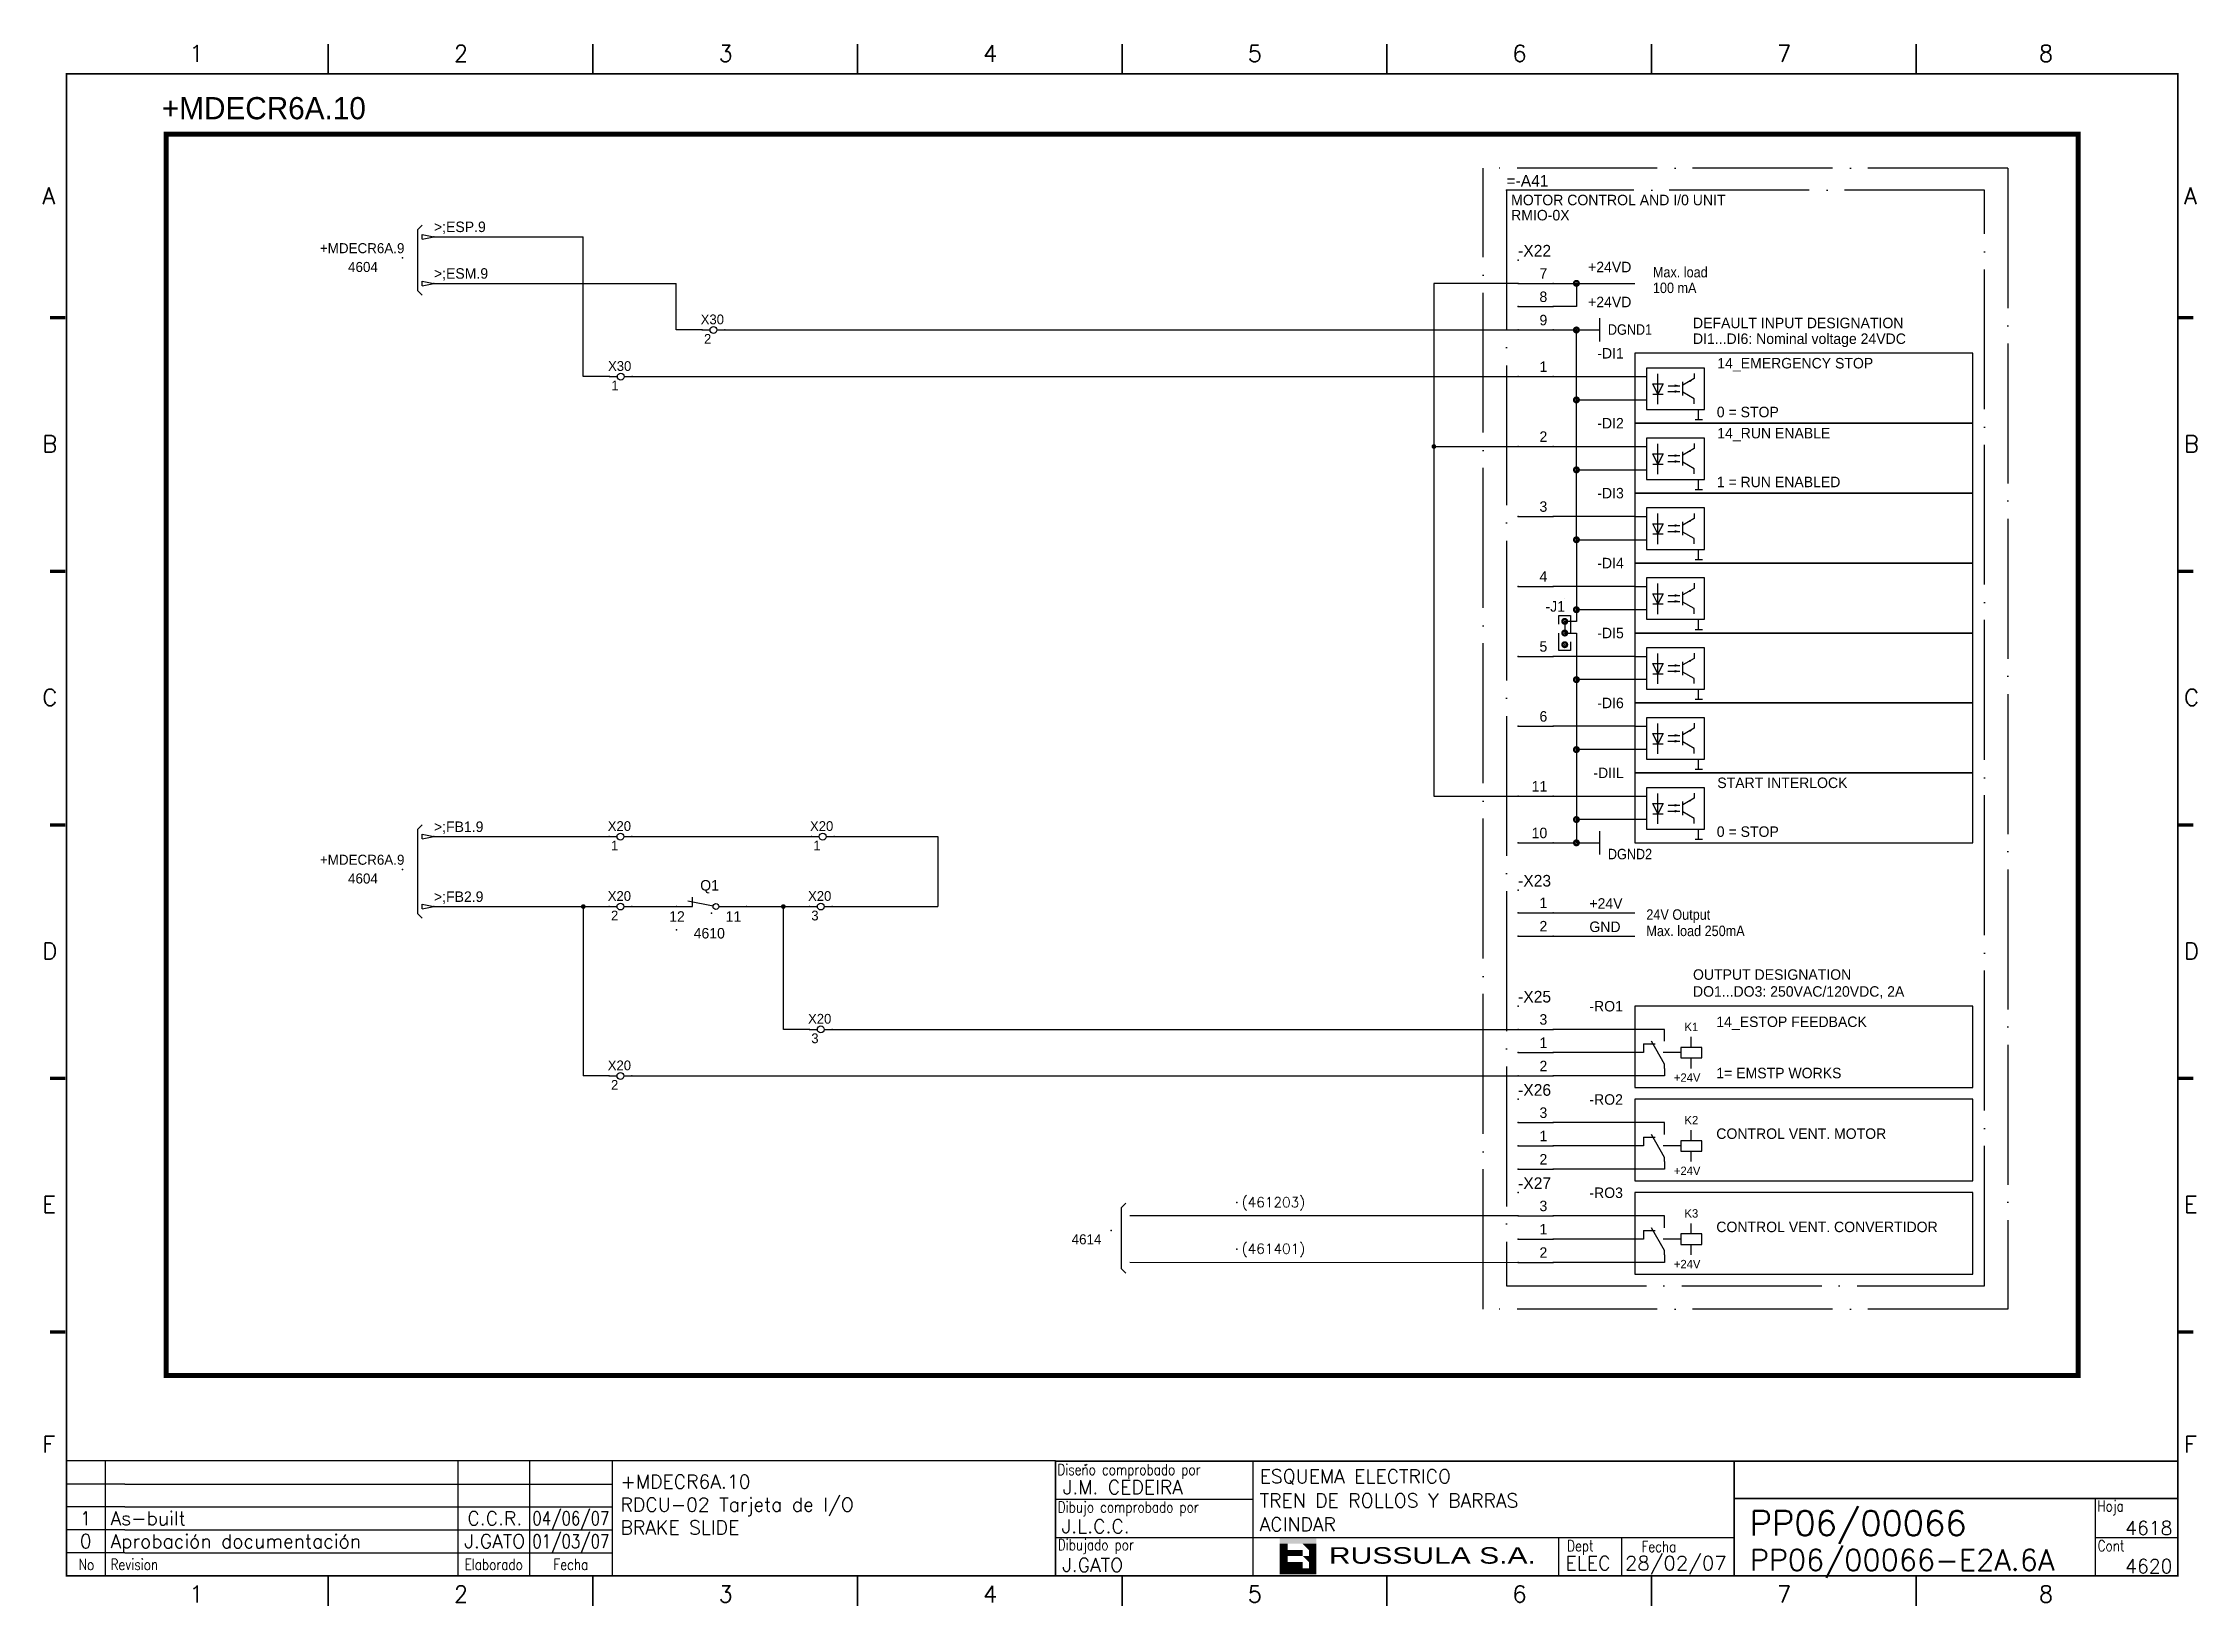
# Model space of a CAD drawing. Extents: x -239 to 223, y 82 to 417.
import ezdxf
from ezdxf.enums import TextEntityAlignment as Align

# ---------------------------------------------------------------- set-up
doc = ezdxf.new("R2010")
doc.units = 0
doc.header["$LTSCALE"] = 15
doc.header["$MEASUREMENT"] = 0
doc.header["$PDSIZE"] = 2
for name, pattern in [('DASHDOT', [1, 0.5, -0.25, 0, -0.25]), ('SOSED_FRAMEDOT', [2.5, 2, -0.25, 0, -0.25]), ('SOSED_IO', [2, 1, 1]), ('SOSED_MLINK', [0.375, 0.25, -0.125])]:
    doc.linetypes.add(name, pattern=pattern)
for name, color, linetype in [('1', 7, 'Continuous'), ('10', 5, 'Continuous'), ('2', 7, 'Continuous'), ('8', 1, 'Continuous'), ('9', 6, 'Continuous'), ('DIBUJO', 7, 'Continuous'), ('SOSED_CIRCUIT', 7, 'Continuous'), ('SOSED_DECORATIVE', 4, 'Continuous')]:
    doc.layers.add(name, color=color, linetype=linetype)
doc.styles.add('HELVETICA', font='HELV.SHX')
doc.styles.add('LABEL', font='SIMPLEX', dxfattribs={"width": 0.8, "height": 4})
doc.styles.add('ROMANS', font='ROMANS.shx', dxfattribs={"width": 0.8, "oblique": 15})

# ---------------------------------------------------------------- blocks, each defined once
blk = doc.blocks.new('NOD')
at = {"color": 0, "linetype": 'ByBlock'}
blk.add_point((0, 0), dxfattribs=at)
at = {"color": 0, "linetype": 'ByBlock', "flags": 1}
blk.add_attdef('PINNR', (2, -2), '', height=1.8, dxfattribs=at)
blk = doc.blocks.new('3AFEC2NIOBOX01A')
at = {"color": 0, "linetype": 'ByBlock'}
for points in [[(0, -5), (0, -10), (72.5, -10), (72.5, 5)], [(72.5, 5), (0, 5), (0, 0)], [(0, 0), (0, -5)]]:
    blk.add_lwpolyline(points, dxfattribs=at)
for p in [(0, 0), (0, -5)]:
    blk.add_blockref('NOD', p, dxfattribs=at)
for tag, p in [('ID4', (-2.34, 13.63)), ('ID3', (-2.34, 10.38)), ('ID2', (-2.34, 7.13)), ('ID_ABS', (-2.34, 4.03)), ('ID1', (-2.34, 3.88)), ('1A', (4, 1)), ('2A', (4, -4))]:
    blk.add_attdef(tag, text='', height=2.25, dxfattribs=at).set_placement(p, align=Align.RIGHT)
for tag, p in [('DENOM1', (17.6, -1.72)), ('ID_FREE', (17.71, 1.75)), ('DENOM2', (17.6, -5.22)), ('DENOM3', (17.6, -8.72))]:
    blk.add_attdef(tag, p, '', height=2.25, dxfattribs=at)
for tag, p in [('REM1', (73.97, -4.05)), ('REM2', (74.05, -7.21))]:
    blk.add_attdef(tag, text='', height=2.25, dxfattribs=at).set_placement(p, align=Align.TOP_LEFT)
blk = doc.blocks.new('3AFEC3NIOBOX01A')
at = {"color": 0, "linetype": 'ByBlock'}
for points in [[(72.5, 5), (0, 5), (0, 0)], [(0, -10), (0, -12.5), (72.5, -12.5), (72.5, 5)], [(0, 0), (0, -2.5)], [(0, -2.5), (0, -5)], [(0, -5), (0, -10)]]:
    blk.add_lwpolyline(points, dxfattribs=at)
for p in [(0, 0), (0, -5), (0, -10)]:
    blk.add_blockref('NOD', p, dxfattribs=at)
for tag, p in [('ID4', (-2.53, 13.58)), ('ID3', (-2.53, 10.33)), ('ID2', (-2.53, 7.08)), ('ID_ABS', (-2.53, 3.99)), ('ID1', (-2.53, 3.83)), ('1A', (4.54, 1)), ('2A', (4.54, -4)), ('3A', (4.54, -9))]:
    blk.add_attdef(tag, text='', height=2.25, dxfattribs=at).set_placement(p, align=Align.RIGHT)
for tag, p in [('ID_FREE', (17.5, 0.5)), ('DENOM1', (17.5, -3.5)), ('DENOM2', (17.5, -7)), ('DENOM3', (17.5, -10.5))]:
    blk.add_attdef(tag, p, '', height=2.25, dxfattribs=at)
for tag, p in [('REM1', (73.97, -6.55)), ('REM2', (74.05, -9.71))]:
    blk.add_attdef(tag, text='', height=2.25, dxfattribs=at).set_placement(p, align=Align.TOP_LEFT)
blk = doc.blocks.new('3AFEKXIOTERM01A')
at = {"color": 0, "linetype": 'ByBlock'}
blk.add_line((0, 0), (7.5, 0), dxfattribs=at)
for p in [(0, 0), (7.5, 0)]:
    blk.add_blockref('NOD', p, dxfattribs=at)
blk.add_attdef('*A', text='', height=2.25, dxfattribs=at).set_placement((6.25, 1), align=Align.RIGHT)
blk = doc.blocks.new('3AFEKXIOTERM02A')
at = {"color": 0, "linetype": 'ByBlock'}
blk.add_line((0, 0), (7.5, 0), dxfattribs=at)
for p in [(0, 0), (7.5, 0)]:
    blk.add_blockref('NOD', p, dxfattribs=at)
blk.add_attdef('ID_B', (-2.43, 6.92), '', height=2.25, dxfattribs=at)
blk.add_attdef('*A', text='', height=2.25, dxfattribs=at).set_placement((6.25, 1), align=Align.RIGHT)
blk.add_attdef('CREF', text='', height=2.25, dxfattribs=at).set_placement((-7.51, -2.09), align=Align.MIDDLE_RIGHT)
blk = doc.blocks.new('ANIV')
at = {"color": 0, "linetype": 'ByBlock'}
blk.add_point((0, 0), dxfattribs=at)
for tag, p in [('ID4', (0, 10.5)), ('ID3', (0, 7.25)), ('ID2', (0, 4)), ('ID1', (0, 0.75))]:
    blk.add_attdef(tag, p, '', height=2.5, dxfattribs=at)
for tag, p in [('REM1', (1, -1)), ('REM2', (1, -4.25))]:
    blk.add_attdef(tag, text='', height=2.25, dxfattribs=at).set_placement(p, align=Align.TOP_LEFT)
for tag, p in [('ARTDES1', (1, -7.5)), ('ARTDES2', (1, -10.61)), ('ARTDES3', (1, -13.91)), ('ARTDES4', (1, -17.07))]:
    blk.add_attdef(tag, text='', height=2.25).set_placement(p, align=Align.TOP_LEFT)
blk = doc.blocks.new('ADOT')
at = {"color": 0, "linetype": 'ByBlock', "const_width": 0.5}
blk.add_lwpolyline([(0, -0.5, 1), (0, 0.5, 1)], format="xyb", close=True, dxfattribs=at)
at = {"color": 0, "linetype": 'ByBlock'}
blk.add_point((0, 0), dxfattribs=at)
blk = doc.blocks.new('$PP313')
at = {"layer": '2'}
blk.add_blockref('NOD', (0, 0), dxfattribs=at)
at = {"layer": '8'}
blk.add_attdef('1A', (1, -3.325), '', height=2.15, dxfattribs=at)
at = {"layer": '9'}
blk.add_attdef('ID', (1, 1), '', height=2.15, dxfattribs=at)
blk = doc.blocks.new('ASIGSNKL')
at = {"color": 0, "linetype": 'ByBlock'}
for p, q in [((-2.5, -0.5), (-2.5, 0.5)), ((-2.5, 0.5), (0, 0)), ((-2.5, -0.5), (0, 0))]:
    blk.add_line(p, q, dxfattribs=at)
blk.add_blockref('NOD', (0, 0), dxfattribs=at)
blk.add_attdef('CREF', text='', height=2.25, dxfattribs=at).set_placement((-3.5, 0), align=Align.MIDDLE_RIGHT)
blk.add_attdef('ID1', (0, 1), '', height=2.25, dxfattribs=at)
for tag, p in [('REM1', (-3.5, -2.5)), ('REM2', (-3.5, -5.75))]:
    blk.add_attdef(tag, text='', height=2.25, dxfattribs=at).set_placement(p, align=Align.TOP_RIGHT)
blk = doc.blocks.new('$$PLL21C')
for p, q in [((-2.5, 0), (-0.75, 0)), ((0.75, 0), (2.5, 0))]:
    blk.add_line(p, q)
at = {"layer": '2'}
blk.add_circle((0, 0), 0.75, dxfattribs=at)
for p in [(-2.5, 0), (2.5, 0)]:
    blk.add_blockref('NOD', p, dxfattribs=at)
at = {"layer": '8'}
blk.add_attdef('*A', (-1.5, -3.575), '', height=2.15, dxfattribs=at)
at = {"layer": '9'}
blk.add_attdef('ID', (-1.5, 1.25), '', height=2.15, dxfattribs=at)
blk = doc.blocks.new('newcajec')
at = {"layer": '1'}
for p, q in [((179.4, 20.85), (0.13, 20.85)), ((7, 20.85), (7, 0)), ((71, 20.85), (71, 0)), ((84, 20.85), (84, 0.09)), ((99, 20.85), (99, 0)), ((184.64, 20.18), (184.81, 20.01)), ((184.81, 20.01), (185.18, 20.25)), ((215.2, 20.8), (215.2, 0)), ((10.6, 16.64), (0, 16.64)), ((10.6, 16.64), (99, 16.64)), ((10.6, 12.48), (0, 12.48)), ((10.6, 12.48), (99, 12.48)), ((179.4, 13.87), (215.2, 13.87)), ((368, 14.06), (368, 0)), ((10.6, 8.32), (0, 8.32)), ((10.6, 8.32), (99, 8.32)), ((10.6, 4.16), (0, 4.16)), ((10.6, 4.16), (99, 4.16)), ((179.4, 6.93), (267.63, 6.93)), ((267.63, 6.93), (302.5, 6.93)), ((270.63, 6.91), (270.63, 0)), ((282.07, 6.93), (282.07, 0)), ((368, 6.93), (383, 6.93))]:
    blk.add_line(p, q, dxfattribs=at)
for points in [[(47.5, 272.5, 0.3, 0.3, 0), (47.5, 277.91, 0.3, 0.3, 0)], [(95.5, 272.5, 0.3, 0.3, 0), (95.5, 277.91, 0.3, 0.3, 0)], [(143.5, 272.5, 0.3, 0.3, 0), (143.5, 277.91, 0.3, 0.3, 0)], [(191.5, 272.5, 0.3, 0.3, 0), (191.5, 277.91, 0.3, 0.3, 0)], [(239.5, 272.5, 0.3, 0.3, 0), (239.5, 277.91, 0.3, 0.3, 0)], [(287.5, 272.5, 0.3, 0.3, 0), (287.5, 277.91, 0.3, 0.3, 0)], [(335.5, 272.5, 0.3, 0.3, 0), (335.5, 277.91, 0.3, 0.3, 0)], [(-2.99, 228.23, 0.6, 0.6, 0), (-0.18, 228.23, 0.6, 0.6, 0)], [(383.01, 228.23, 0.6, 0.6, 0), (385.82, 228.23, 0.6, 0.6, 0)], [(-2.99, 182.23, 0.6, 0.6, 0), (-0.18, 182.23, 0.6, 0.6, 0)], [(383.01, 182.23, 0.6, 0.6, 0), (385.82, 182.23, 0.6, 0.6, 0)], [(-2.99, 136.23, 0.6, 0.6, 0), (-0.18, 136.23, 0.6, 0.6, 0)], [(383.01, 136.23, 0.6, 0.6, 0), (385.82, 136.23, 0.6, 0.6, 0)], [(-2.99, 90.23, 0.6, 0.6, 0), (-0.18, 90.23, 0.6, 0.6, 0)], [(383.01, 90.23, 0.6, 0.6, 0), (385.82, 90.23, 0.6, 0.6, 0)], [(-2.99, 44.23, 0.6, 0.6, 0), (-0.18, 44.23, 0.6, 0.6, 0)], [(383.01, 44.23, 0.6, 0.6, 0), (385.82, 44.23, 0.6, 0.6, 0)], [(383, 20.8, 0.3, 0.3, 0), (179.4, 20.8, 0.3, 0.3, 0), (179.4, 0, 0.3, 0.3, 0)], [(302.5, 20.8, 0.3, 0.3, 0), (302.5, 0, 0.3, 0.3, 0)], [(302.5, 14, 0.3, 0.3, 0), (383, 14, 0.3, 0.3, 0)], [(47.5, -5.5, 0.3, 0.3, 0), (47.5, -0.09, 0.3, 0.3, 0)], [(95.5, -5.5, 0.3, 0.3, 0), (95.5, -0.09, 0.3, 0.3, 0)], [(143.5, -5.5, 0.3, 0.3, 0), (143.5, -0.09, 0.3, 0.3, 0)], [(191.5, -5.5, 0.3, 0.3, 0), (191.5, -0.09, 0.3, 0.3, 0)], [(239.5, -5.5, 0.3, 0.3, 0), (239.5, -0.09, 0.3, 0.3, 0)], [(287.5, -5.5, 0.3, 0.3, 0), (287.5, -0.09, 0.3, 0.3, 0)], [(335.5, -5.5, 0.3, 0.3, 0), (335.5, -0.09, 0.3, 0.3, 0)]]:
    blk.add_lwpolyline(points, format="xyseb", dxfattribs=at)
at = {"layer": '1', "const_width": 0.3}
blk.add_lwpolyline([(0, 0), (0, 272.5), (383, 272.5), (383, 0)], close=True, dxfattribs=at)
at = {"layer": '2', "color": 14}
for p, q in [((221.42, 4.69), (221.42, 5.81)), ((221.42, 2.47), (221.42, 3.58))]:
    blk.add_line(p, q, dxfattribs=at)
for points in [[(220.05, 5.81), (220.05, 6.92), (226.74, 5.81), (226.74, 6.92)], [(221.42, 2.47), (220.05, 2.47), (221.42, 5.81), (220.05, 5.81)], [(221.42, 4.69), (224.25, 4.69), (221.42, 3.58), (224.25, 3.58)], [(224.25, 5.81), (225.37, 5.81), (225.37, 4.69)], [(225.37, 5.81), (226.74, 5.81), (225.37, 1.35), (226.74, 1.35)], [(224.25, 0.24), (224.25, 2.47), (220.05, 0.24), (220.05, 2.47)], [(224.25, 3.58), (225.37, 3.58), (225.37, 2.47)], [(226.74, 1.35), (226.74, 0.24), (224.25, 1.35), (224.25, 0.24)]]:
    blk.add_solid(points, dxfattribs=at)
at = {"layer": '1', "style": 'ROMANS'}
for s, p in [('1', (22.29, 274.68)), ('2', (70.29, 274.68)), ('3', (118.29, 274.68)), ('4', (166.29, 274.68)), ('5', (214.29, 274.68)), ('6', (262.29, 274.68)), ('7', (310.29, 274.68)), ('8', (357.79, 274.68)), ('A', (-4.37, 248.84)), ('A', (384.13, 248.84)), ('B', (-4.37, 203.84)), ('B', (384.13, 203.84)), ('C', (-4.37, 157.84)), ('C', (384.13, 157.84)), ('D', (-4.37, 111.84)), ('D', (384.13, 111.84)), ('E', (-4.37, 65.84)), ('E', (384.13, 65.84)), ('F', (-4.37, 22.34)), ('F', (384.13, 22.34)), ('1', (22.29, -4.82)), ('2', (70.29, -4.82)), ('3', (118.29, -4.82)), ('4', (166.29, -4.82)), ('5', (214.29, -4.82)), ('6', (262.29, -4.82)), ('7', (310.29, -4.82)), ('8', (357.79, -4.82))]:
    blk.add_text(s, height=3, dxfattribs=at).set_placement(p)
at = {"layer": '1', "style": 'LABEL', "width": 0.8}
for s, p in [('Diseno comprobado por', (179.73, 18.27)), ('Dibujo comprobado por', (179.81, 11.47)), ('Hoja', (368.38, 11.66)), ('Dibujado por', (179.83, 4.64)), ('Fecha', (285.71, 4.3)), ('Cont', (368.43, 4.46)), ('No', (2.23, 1.05)), ('Revision', (8, 1.05))]:
    blk.add_text(s, height=2, dxfattribs=at).set_placement(p)
for s, p in [('Dept', (274.61, 4.44)), ('Elaborado', (77.5, 1.05)), ('Fecha', (91.5, 1.05))]:
    blk.add_text(s, height=2, dxfattribs=at).set_placement(p, align=Align.CENTER)
at = {"layer": '10', "style": 'ROMANS'}
for tag, p in [('REV41', (3.5, 18.74)), ('REV43', (77.7, 18.74)), ('REV31', (3.5, 14.58)), ('REV33', (77.7, 14.58)), ('REV21', (3.5, 10.42)), ('REV23', (77.7, 10.42)), ('REV11', (3.5, 6.27)), ('REV13', (77.7, 6.27))]:
    blk.add_attdef(tag, text='', height=2.5, dxfattribs=at).set_placement(p, align=Align.MIDDLE)
for tag, p, height in [('REV42', (8, 17.49), 2.5), ('REV32', (8, 13.33), 2.5), ('SHEETNAME1', (100.5, 15.83), 2.5), ('DESIGNCHECK', (180.74, 14.83), 2.5), ('DOCUMENTTYPE', (216.43, 16.8), 2.5), ('NOTA', (305.32, 15.8), 3), ('SHEETNAME2', (100.5, 11.67), 2.5), ('OBJECT', (216.43, 12.4), 2.5), ('ORDER', (305.32, 7.3), 4.5), ('REV22', (8, 9.17), 2.5), ('SHEETNAME3', (100.5, 7.51), 2.5), ('DRAWINGCHECK', (180.53, 7.71), 2.5), ('CUSTOMER', (216.43, 8.08), 2.5), ('REV12', (8, 5.01), 2.5), ('SHEETNAME4', (100.5, 3.35), 2.5), ('DOCUMENT_ID', (305.32, 0.93), 4.4), ('USER', (180.63, 0.71), 2.5), ('DEPARTMENT', (271.93, 1.05), 2.5)]:
    blk.add_attdef(tag, p, '', height=height, dxfattribs=at)
for tag, width, p, p2 in [('REV44', 1.221199, (84.53, 17.49), (98.48, 17.49)), ('REV34', 1.221199, (84.53, 13.33), (98.48, 13.33)), ('REV24', 1.221199, (84.53, 9.17), (98.48, 9.17)), ('REV14', 1.221199, (84.53, 5.01), (98.48, 5.01)), ('CREATED2', 7.039915, (282.71, 1.05), (301.14, 1.05))]:
    blk.add_attdef(tag, text='', height=2.5, dxfattribs=dict(at, width=width)).set_placement(p, p2, align=Align.FIT)
for tag, p in [('SHEET', (382, 7.43)), ('NEXTSHEET', (382, 0.5))]:
    blk.add_attdef(tag, text='', height=2.5, dxfattribs=at).set_placement(p, align=Align.RIGHT)
at = {"layer": 'DIBUJO', "color": 14, "style": 'HELVETICA', "width": 1.3}
blk.add_text('RUSSULA S.A.', height=3, dxfattribs=at).set_placement((229, 2.19))
blk = doc.blocks.new('xk070204a')
at = {"color": 7}
for p, q in [((5, 1.57), (5, -3.43)), ((5, -3.43), (7, -3.43)), ((6.25, -2.43), (5.13, -7.81)), ((5, -9.05), (5, -13.43))]:
    blk.add_line(p, q, dxfattribs=at)
blk.add_circle((5, -8.43), 0.625, dxfattribs=at)
at = {"color": 0, "linetype": 'ByBlock'}
blk.add_point((3.59, -7.5), dxfattribs=at)
for p in [(0, 0), (5, 0), (5, -15)]:
    blk.add_blockref('NOD', p, dxfattribs=at)

msp = doc.modelspace()

# ---------------------------------------------------------------- linework, layer by layer
at = {"color": 0}
for p, q in [((-123.2, 345.79), (-123.2, 375.79)), ((-97.73, 355.79), (-103.32, 355.79)), ((-117.6, 345.79), (-123.2, 345.79)), ((-112.73, 345.79), (-109.04, 345.79)), ((-109.04, 345.79), (-109.04, 345.79)), ((-112.79, 247.12), (-74.3, 247.12)), ((-123.2, 232.12), (-123.2, 195.79)), ((-112.79, 232.12), (-104.77, 232.12)), ((-89.77, 232.12), (-74.71, 232.12)), ((-80.3, 205.79), (-80.3, 232.12)), ((-74.71, 205.79), (-80.3, 205.79)), ((-117.67, 195.79), (-123.2, 195.79))]:
    msp.add_line(p, q, dxfattribs=at)
for p, q in [((-69.42, 247.12), (-47.18, 247.12)), ((-47.18, 247.12), (-47.18, 232.12)), ((-69.84, 232.12), (-47.18, 232.12))]:
    msp.add_line(p, q)
at = {"color": 0, "const_width": 0.5}
for points in [[(58.96, 330.79, 1), (59.46, 330.79, 1)], [(-123.45, 232.12, 1), (-122.95, 232.12, 1)], [(-80.55, 232.12, 1), (-80.05, 232.12, 1)]]:
    msp.add_lwpolyline(points, format="xyb", close=True, dxfattribs=at)
at = {"layer": '2', "color": 3, "linetype": 'DASHDOT'}
msp.add_lwpolyline([(-212.64, 397.79, 1.05, 1.05, 0), (197.36, 397.79, 1.05, 1.05, 0), (197.36, 131.55, 1.05, 1.05, 0), (-212.64, 131.55, 1.05, 1.05, 0), (-212.64, 397.79, 1.05, 1.05, 0)], format="xyseb", dxfattribs=at)
at = {"layer": 'DIBUJO'}
msp.add_line((77.27, 165.79), (-5.99, 165.79), dxfattribs=at)
at = {"layer": 'SOSED_CIRCUIT', "linetype": 'SOSED_FRAMEDOT'}
msp.add_lwpolyline([(74.77, 385.79), (74.77, 150.79), (177.27, 150.79), (177.27, 385.79), (74.77, 385.79)], close=True, dxfattribs=at)
at = {"layer": 'SOSED_CIRCUIT', "linetype": 'Continuous'}
for points in [[(-155.23, 375.79), (-123.2, 375.79)], [(-155.23, 365.79), (-103.32, 365.79)], [(-103.32, 355.79), (-103.32, 365.79)], [(-155.23, 247.12), (-155.23, 247.12), (-117.67, 247.12)], [(-155.23, 232.12), (-155.23, 232.12), (-116.79, 232.12)]]:
    msp.add_lwpolyline(points, dxfattribs=at)
at = {"layer": 'SOSED_CIRCUIT'}
for points in [[(77.27, 365.79), (59.21, 365.79), (59.21, 330.79), (77.27, 330.79)], [(-92.85, 355.79), (77.27, 355.79)], [(-109.04, 345.79), (77.27, 345.79)], [(59.21, 330.79), (59.21, 290.79), (59.21, 255.79), (77.27, 255.79)], [(-69.84, 205.79), (77.27, 205.79)], [(-112.79, 195.79), (77.27, 195.79)], [(-5.99, 155.83), (-5.99, 155.83), (77.27, 155.79)]]:
    msp.add_lwpolyline(points, dxfattribs=at)
at = {"layer": 'SOSED_CIRCUIT', "color": 3, "linetype": 'SOSED_IO'}
for points in [[(84.77, 345.79), (102.27, 345.79)], [(84.77, 330.79), (102.27, 330.79)], [(102.27, 315.79), (84.77, 315.79)], [(102.27, 300.79), (84.77, 300.79)], [(102.27, 285.79), (84.77, 285.79)], [(102.27, 270.79), (84.77, 270.79)], [(84.77, 255.79), (102.27, 255.79)], [(102.27, 205.79), (84.77, 205.79)], [(102.27, 200.79), (84.77, 200.79)], [(102.27, 195.79), (84.77, 195.79)], [(102.27, 185.79), (84.77, 185.79)], [(102.27, 180.79), (84.77, 180.79)], [(102.27, 175.79), (84.77, 175.79)], [(102.27, 165.79), (84.77, 165.79)], [(102.27, 160.79), (84.77, 160.79)], [(102.27, 155.79), (84.77, 155.79)]]:
    msp.add_lwpolyline(points, dxfattribs=at)
at = {"layer": 'SOSED_DECORATIVE', "linetype": 'SOSED_FRAMEDOT'}
for p, q in [((69.77, 145.79), (69.77, 390.46)), ((182.27, 390.46), (69.77, 390.46)), ((182.27, 390.46), (182.27, 145.79)), ((182.27, 145.79), (69.77, 145.79))]:
    msp.add_line(p, q, dxfattribs=at)
at = {"layer": 'SOSED_DECORATIVE'}
for p, q in [((104.77, 347.61), (104.77, 338.74)), ((117.27, 347.61), (104.77, 347.61)), ((117.27, 338.74), (117.27, 347.61)), ((104.77, 338.74), (117.27, 338.74)), ((115.98, 336.58), (115.98, 338.74)), ((104.77, 332.61), (104.77, 323.74)), ((117.27, 332.61), (104.77, 332.61)), ((115.21, 336.58), (116.84, 336.58)), ((117.27, 323.74), (117.27, 332.61)), ((104.77, 323.74), (117.27, 323.74)), ((115.98, 321.58), (115.98, 323.74)), ((115.21, 321.58), (116.84, 321.58)), ((104.77, 317.61), (104.77, 308.74)), ((117.27, 317.61), (104.77, 317.61)), ((117.27, 308.74), (117.27, 317.61)), ((104.77, 308.74), (117.27, 308.74)), ((115.21, 306.58), (116.84, 306.58)), ((115.98, 306.58), (115.98, 308.74)), ((104.77, 302.61), (104.77, 293.74)), ((117.27, 302.61), (104.77, 302.61)), ((117.27, 293.74), (117.27, 302.61)), ((104.77, 293.74), (117.27, 293.74)), ((115.21, 291.58), (116.84, 291.58)), ((115.98, 291.58), (115.98, 293.74)), ((117.27, 287.61), (104.77, 287.61)), ((104.77, 287.61), (104.77, 278.74)), ((117.27, 278.74), (117.27, 287.61)), ((104.77, 278.74), (117.27, 278.74)), ((115.98, 276.58), (115.98, 278.74)), ((104.77, 272.61), (104.77, 263.74)), ((117.27, 272.61), (104.77, 272.61)), ((115.21, 276.58), (116.84, 276.58)), ((117.27, 263.74), (117.27, 272.61)), ((104.77, 263.74), (117.27, 263.74)), ((115.98, 261.58), (115.98, 263.74)), ((115.21, 261.58), (116.84, 261.58)), ((104.77, 257.61), (104.77, 248.74)), ((117.27, 257.61), (104.77, 257.61)), ((117.27, 248.74), (117.27, 257.61)), ((104.77, 248.74), (117.27, 248.74)), ((115.21, 246.58), (116.84, 246.58)), ((115.98, 246.58), (115.98, 248.74))]:
    msp.add_line(p, q, dxfattribs=at)
at = {"layer": 'SOSED_DECORATIVE', "linetype": 'ByBlock'}
for p, q in [((112.61, 341.75), (112.61, 344.64)), ((112.61, 326.75), (112.61, 329.64)), ((112.61, 311.75), (112.61, 314.64)), ((112.61, 296.75), (112.61, 299.64)), ((112.61, 281.75), (112.61, 284.64)), ((112.61, 266.75), (112.61, 269.64)), ((112.61, 251.75), (112.61, 254.64)), ((108.69, 198.33), (105.85, 203.24)), ((108.69, 203.24), (108.69, 204.16)), ((114.39, 201.91), (114.39, 204.16)), ((104.19, 202.67), (106.67, 202.67)), ((114.39, 197.41), (114.39, 199.66)), ((108.69, 197.41), (108.69, 198.33)), ((104.19, 182.67), (106.67, 182.67)), ((108.69, 178.33), (105.85, 183.24)), ((108.69, 183.24), (108.69, 184.16)), ((114.39, 181.91), (114.39, 184.16)), ((108.69, 177.41), (108.69, 178.33)), ((114.39, 177.41), (114.39, 179.66)), ((104.19, 162.67), (106.67, 162.67)), ((108.69, 158.33), (105.85, 163.24)), ((108.69, 163.24), (108.69, 164.16)), ((114.39, 161.91), (114.39, 164.16)), ((108.69, 157.41), (108.69, 158.33)), ((114.39, 157.41), (114.39, 159.66))]:
    msp.add_line(p, q, dxfattribs=at)
at = {"layer": 'SOSED_DECORATIVE', "linetype": 'SOSED_MLINK'}
for p, q in [((112.14, 200.79), (107.27, 200.79)), ((112.14, 180.79), (107.27, 180.79)), ((112.14, 160.79), (107.27, 160.79))]:
    msp.add_line(p, q, dxfattribs=at)
at = {"layer": 'SOSED_DECORATIVE'}
for points in [[(-157.73, 378.29), (-158.73, 377.29), (-158.73, 364.29), (-157.73, 363.29)], [(89.77, 365.79), (89.77, 360.79), (84.77, 360.79)], [(84.77, 365.79), (89.77, 365.79)], [(89.77, 365.79), (92.27, 365.79)], [(92.27, 365.79), (102.27, 365.79)], [(84.77, 355.79), (89.77, 355.79)], [(89.77, 340.79), (89.77, 355.79)], [(89.77, 355.79), (94.77, 355.79)], [(94.77, 353.29), (94.77, 358.29)], [(89.77, 325.79), (89.77, 340.79)], [(89.77, 340.79), (102.27, 340.79)], [(102.27, 340.79), (104.77, 340.79)], [(89.77, 310.79), (89.77, 325.79)], [(89.77, 325.79), (102.27, 325.79)], [(102.27, 325.79), (104.77, 325.79)], [(89.77, 310.79), (89.77, 295.79)], [(89.77, 310.79), (102.27, 310.79)], [(102.27, 310.79), (104.77, 310.79)], [(87.27, 298.29), (87.27, 298.29)], [(89.77, 295.79), (89.77, 293.29), (87.27, 293.29)], [(102.27, 295.79), (89.77, 295.79)], [(89.77, 295.79), (89.77, 295.79)], [(104.77, 295.79), (102.27, 295.79)], [(87.27, 293.29), (87.27, 290.79)], [(87.27, 290.79), (89.77, 290.79), (89.77, 280.79)], [(87.27, 290.79), (87.27, 290.79)], [(89.77, 280.79), (89.77, 265.79)], [(102.27, 280.79), (89.77, 280.79)], [(104.77, 280.79), (102.27, 280.79)], [(89.77, 265.79), (89.77, 250.79)], [(102.27, 265.79), (89.77, 265.79)], [(104.77, 265.79), (102.27, 265.79)], [(-157.73, 249.62), (-158.73, 248.62), (-158.73, 230.62), (-157.73, 229.62)], [(102.27, 250.79), (89.77, 250.79)], [(89.77, 250.79), (89.77, 245.79)], [(104.77, 250.79), (102.27, 250.79)], [(84.77, 245.79), (89.77, 245.79)], [(89.77, 245.79), (94.77, 245.79)], [(94.77, 243.29), (94.77, 248.29)], [(84.77, 230.79), (102.27, 230.79)], [(84.77, 225.79), (102.27, 225.79)], [(108.69, 204.16), (108.69, 205.79), (102.27, 205.79)], [(104.19, 202.67), (104.19, 200.79), (102.27, 200.79)], [(108.69, 197.41), (108.69, 195.79), (102.27, 195.79)], [(108.69, 184.16), (108.69, 185.79), (102.27, 185.79)], [(104.19, 182.67), (104.19, 180.79), (102.27, 180.79)], [(108.69, 177.41), (108.69, 175.79), (102.27, 175.79)], [(-6.87, 168.49), (-7.87, 167.49), (-7.87, 154.49), (-6.87, 153.49)], [(108.69, 164.16), (108.69, 165.79), (102.27, 165.79)], [(104.19, 162.67), (104.19, 160.79), (102.27, 160.79)], [(108.69, 157.41), (108.69, 155.79), (102.27, 155.79)]]:
    msp.add_lwpolyline(points, dxfattribs=at)
at = {"layer": 'SOSED_DECORATIVE', "linetype": 'ByBlock'}
for points in [[(115.05, 346.46), (115.05, 345.35), (112.61, 343.96)], [(102.27, 345.79), (104.77, 345.79)], [(108.34, 344.22), (107.26, 342.04), (106.17, 344.22)], [(106.17, 344.22), (108.34, 344.22)], [(106.17, 342.04), (108.34, 342.04)], [(107.26, 339.86), (107.26, 346.4)], [(109.38, 342.58), (111.96, 342.58)], [(109.45, 343.84), (111.96, 343.84)], [(115.05, 339.93), (115.05, 341.04), (112.61, 342.43)], [(102.27, 330.79), (104.77, 330.79)], [(106.17, 329.22), (108.34, 329.22)], [(108.34, 329.22), (107.26, 327.04), (106.17, 329.22)], [(107.26, 324.86), (107.26, 331.4)], [(109.45, 328.84), (111.96, 328.84)], [(115.05, 331.46), (115.05, 330.35), (112.61, 328.96)], [(106.17, 327.04), (108.34, 327.04)], [(109.38, 327.58), (111.96, 327.58)], [(115.05, 324.93), (115.05, 326.04), (112.61, 327.43)], [(102.27, 315.79), (104.77, 315.79)], [(108.34, 314.22), (107.26, 312.04), (106.17, 314.22)], [(106.17, 314.22), (108.34, 314.22)], [(107.26, 309.86), (107.26, 316.4)], [(115.05, 316.46), (115.05, 315.35), (112.61, 313.96)], [(106.17, 312.04), (108.34, 312.04)], [(109.38, 312.58), (111.96, 312.58)], [(109.45, 313.84), (111.96, 313.84)], [(115.05, 309.93), (115.05, 311.04), (112.61, 312.43)], [(102.27, 300.79), (104.77, 300.79)], [(107.26, 294.86), (107.26, 301.4)], [(115.05, 301.46), (115.05, 300.35), (112.61, 298.96)], [(108.34, 299.22), (107.26, 297.04), (106.17, 299.22)], [(106.17, 299.22), (108.34, 299.22)], [(106.17, 297.04), (108.34, 297.04)], [(109.38, 297.58), (111.96, 297.58)], [(109.45, 298.84), (111.96, 298.84)], [(115.05, 294.93), (115.05, 296.04), (112.61, 297.43)], [(107.26, 279.86), (107.26, 286.4)], [(115.05, 286.46), (115.05, 285.35), (112.61, 283.96)], [(102.27, 285.79), (104.77, 285.79)], [(108.34, 284.22), (107.26, 282.04), (106.17, 284.22)], [(106.17, 284.22), (108.34, 284.22)], [(106.17, 282.04), (108.34, 282.04)], [(109.38, 282.58), (111.96, 282.58)], [(109.45, 283.84), (111.96, 283.84)], [(115.05, 279.93), (115.05, 281.04), (112.61, 282.43)], [(102.27, 270.79), (104.77, 270.79)], [(108.34, 269.22), (107.26, 267.04), (106.17, 269.22)], [(106.17, 269.22), (108.34, 269.22)], [(107.26, 264.86), (107.26, 271.4)], [(109.45, 268.84), (111.96, 268.84)], [(115.05, 271.46), (115.05, 270.35), (112.61, 268.96)], [(106.17, 267.04), (108.34, 267.04)], [(109.38, 267.58), (111.96, 267.58)], [(115.05, 264.93), (115.05, 266.04), (112.61, 267.43)], [(102.27, 255.79), (104.77, 255.79)], [(106.17, 254.22), (108.34, 254.22)], [(108.34, 254.22), (107.26, 252.04), (106.17, 254.22)], [(107.26, 249.86), (107.26, 256.4)], [(115.05, 256.46), (115.05, 255.35), (112.61, 253.96)], [(106.17, 252.04), (108.34, 252.04)], [(109.38, 252.58), (111.96, 252.58)], [(109.45, 253.84), (111.96, 253.84)], [(115.05, 249.93), (115.05, 251.04), (112.61, 252.43)]]:
    msp.add_lwpolyline(points, dxfattribs=at)
at = {"layer": 'SOSED_DECORATIVE', "linetype": 'SOSED_MLINK'}
msp.add_lwpolyline([(86.02, 294.54), (88.52, 294.54), (88.52, 287.04), (86.02, 287.04)], close=True, dxfattribs=at)
at = {"layer": 'SOSED_DECORATIVE', "linetype": 'ByBlock'}
for points in [[(112.14, 201.91), (112.14, 199.66), (116.64, 199.66), (116.64, 201.91)], [(112.14, 181.91), (112.14, 179.66), (116.64, 179.66), (116.64, 181.91)], [(112.14, 161.91), (112.14, 159.66), (116.64, 159.66), (116.64, 161.91)]]:
    msp.add_lwpolyline(points, close=True, dxfattribs=at)
for points in [[(111.96, 343.84), (110.87, 344.11), (110.87, 343.57)], [(111.96, 342.58), (110.87, 342.85), (110.87, 342.31)], [(114.8, 345.21), (114.12, 344.56), (113.89, 344.95)], [(111.96, 328.84), (110.87, 329.11), (110.87, 328.57)], [(114.8, 330.21), (114.12, 329.56), (113.89, 329.95)], [(111.96, 327.58), (110.87, 327.85), (110.87, 327.31)], [(111.96, 313.84), (110.87, 314.11), (110.87, 313.57)], [(114.8, 315.21), (114.12, 314.56), (113.89, 314.95)], [(111.96, 312.58), (110.87, 312.85), (110.87, 312.31)], [(111.96, 298.84), (110.87, 299.11), (110.87, 298.57)], [(111.96, 297.58), (110.87, 297.85), (110.87, 297.31)], [(114.8, 300.21), (114.12, 299.56), (113.89, 299.95)], [(111.96, 283.84), (110.87, 284.11), (110.87, 283.57)], [(111.96, 282.58), (110.87, 282.85), (110.87, 282.31)], [(114.8, 285.21), (114.12, 284.56), (113.89, 284.95)], [(111.96, 268.84), (110.87, 269.11), (110.87, 268.57)], [(114.8, 270.21), (114.12, 269.56), (113.89, 269.95)], [(111.96, 267.58), (110.87, 267.85), (110.87, 267.31)], [(111.96, 253.84), (110.87, 254.11), (110.87, 253.57)], [(114.8, 255.21), (114.12, 254.56), (113.89, 254.95)], [(111.96, 252.58), (110.87, 252.85), (110.87, 252.31)]]:
    msp.add_solid(points, dxfattribs=at)

# ---------------------------------------------------------------- block references
ref = msp.add_blockref('$$PLL21C', (-95.29, 355.79), dxfattribs=dict(xscale=0.9750000000000227, yscale=0.9749999999999659, zscale=0.9750000000000001))
ref.add_attrib('ID', 'X30', (-98.02, 357.01), dxfattribs={"layer": '9', "height": 2.096})
ref.add_attrib('*A', '2', (-97.32, 352.82), dxfattribs={"layer": '8', "height": 2.1})
ref = msp.add_blockref('$$PLL21C', (-115.17, 345.79), dxfattribs=dict(xscale=0.9750000000000227, yscale=0.9749999999999659, zscale=0.9750000000000001))
ref.add_attrib('ID', 'X30', (-117.89, 347.01), dxfattribs={"layer": '9', "height": 2.096})
ref.add_attrib('*A', '1', (-117.2, 342.82), dxfattribs={"layer": '8', "height": 2.1})
ref = msp.add_blockref('$$PLL21C', (-115.23, 247.12), dxfattribs=dict(xscale=0.9750000000000227, yscale=0.9749999999999659, zscale=0.9750000000000001))
ref.add_attrib('ID', 'X20', (-117.95, 248.34), dxfattribs={"layer": '9', "height": 2.096})
ref.add_attrib('*A', '1', (-117.26, 244.15), dxfattribs={"layer": '8', "height": 2.1})
ref = msp.add_blockref('$$PLL21C', (-71.86, 247.12), dxfattribs=dict(xscale=0.9750000000000227, yscale=0.9749999999999659, zscale=0.9750000000000001))
ref.add_attrib('ID', 'X20', (-74.58, 248.34), dxfattribs={"layer": '9', "height": 2.096})
ref.add_attrib('*A', '1', (-73.89, 244.15), dxfattribs={"layer": '8', "height": 2.1})
ref = msp.add_blockref('$$PLL21C', (-115.23, 232.12), dxfattribs=dict(xscale=0.9750000000000227, yscale=0.9749999999999659, zscale=0.9750000000000001))
ref.add_attrib('ID', 'X20', (-117.95, 233.34), dxfattribs={"layer": '9', "height": 2.096})
ref.add_attrib('*A', '2', (-117.26, 229.15), dxfattribs={"layer": '8', "height": 2.1})
ref = msp.add_blockref('$$PLL21C', (-72.27, 232.12), dxfattribs=dict(xscale=0.9750000000000227, yscale=0.9749999999999659, zscale=0.9750000000000001))
ref.add_attrib('ID', 'X20', (-75, 233.34), dxfattribs={"layer": '9', "height": 2.096})
ref.add_attrib('*A', '3', (-74.31, 229.15), dxfattribs={"layer": '8', "height": 2.1})
ref = msp.add_blockref('$$PLL21C', (-72.27, 205.79), dxfattribs=dict(xscale=0.9750000000000227, yscale=0.9749999999999659, zscale=0.9750000000000001))
ref.add_attrib('ID', 'X20', (-75, 207.01), dxfattribs={"layer": '9', "height": 2.096})
ref.add_attrib('*A', '3', (-74.31, 202.82), dxfattribs={"layer": '8', "height": 2.1})
ref = msp.add_blockref('$$PLL21C', (-115.23, 195.79), dxfattribs=dict(xscale=0.9750000000000227, yscale=0.9749999999999659, zscale=0.9750000000000001))
ref.add_attrib('ID', 'X20', (-117.95, 197.01), dxfattribs={"layer": '9', "height": 2.096})
ref.add_attrib('*A', '2', (-117.26, 192.82), dxfattribs={"layer": '8', "height": 2.1})
ref = msp.add_blockref('$PP313', (16.98, 168.63), dxfattribs=dict(rotation=270))
ref.add_attrib('ID', '(461203)', (17.98, 167.63), dxfattribs={"layer": '9', "height": 2.15, "style": 'ROMANS'})
ref = msp.add_blockref('$PP313', (16.98, 158.67), dxfattribs=dict(rotation=270))
ref.add_attrib('ID', '(461401)', (17.98, 157.67), dxfattribs={"layer": '9', "height": 2.15, "style": 'ROMANS'})
at = {"layer": '2', "color": 7}
ref = msp.add_blockref('newcajec', (-234.04, 88.59), dxfattribs=dict(at, xscale=1.18223900262316, yscale=1.18223900262316, zscale=1.18223900262316))
ref.add_attrib('REV24', '04/06/07', dxfattribs={"layer": '10', "height": 2.956, "style": 'ROMANS', "width": 0.728168}).set_placement((-134.11, 99.44), (-117.61, 99.44), align=Align.FIT)
ref.add_attrib('SHEETNAME3', 'BRAKE SLIDE', (-115.22, 97.46), dxfattribs={"layer": '10', "height": 2.9556, "style": 'ROMANS'})
ref.add_attrib('SHEETNAME2', 'RDCU-02 Tarjeta de I/O', (-115.22, 102.38), dxfattribs={"layer": '10', "height": 2.9556, "style": 'ROMANS'})
ref.add_attrib('SHEETNAME1', '+MDECR6A.10', (-115.22, 107.3), dxfattribs={"layer": '10', "height": 2.9556, "style": 'ROMANS'})
ref.add_attrib('USER', 'J.GATO', (-20.48, 89.43), dxfattribs={"layer": '10', "height": 2.956, "style": 'ROMANS'})
ref.add_attrib('DRAWINGCHECK', 'J.L.C.C.', (-20.6, 97.71), dxfattribs={"layer": '10', "height": 2.956, "style": 'ROMANS'})
ref.add_attrib('DESIGNCHECK', 'J.M. CEDEIRA', (-20.36, 106.12), dxfattribs={"layer": '10', "height": 2.9556, "style": 'ROMANS'})
ref.add_attrib('REV22', 'As-built ', (-224.58, 99.44), dxfattribs={"layer": '10', "height": 2.956, "style": 'ROMANS'})
ref.add_attrib('REV12', 'Aprobación documentación', (-224.58, 94.52), dxfattribs={"layer": '10', "height": 2.9556, "style": 'ROMANS'})
ref.add_attrib('REV21', '1', dxfattribs={"layer": '10', "height": 2.96, "style": 'ROMANS'}).set_placement((-229.9, 100.91), align=Align.MIDDLE)
ref.add_attrib('REV11', '0', dxfattribs={"layer": '10', "height": 2.96, "style": 'ROMANS'}).set_placement((-229.9, 96), align=Align.MIDDLE)
ref.add_attrib('REV14', '01/03/07', dxfattribs={"layer": '10', "height": 2.956, "style": 'ROMANS', "width": 0.728168}).set_placement((-134.11, 94.52), (-117.61, 94.52), align=Align.FIT)
ref.add_attrib('REV23', 'C.C.R.', dxfattribs={"layer": '10', "height": 2.956, "style": 'ROMANS'}).set_placement((-142.18, 100.91), align=Align.MIDDLE)
ref.add_attrib('REV13', 'J.GATO', dxfattribs={"layer": '10', "height": 2.956, "style": 'ROMANS'}).set_placement((-142.18, 96), align=Align.MIDDLE)
ref.add_attrib('DOCUMENT_ID', 'PP06/00066-E2A.6A', (126.93, 89.69), dxfattribs={"layer": '10', "height": 4.55, "style": 'ROMANS'})
ref.add_attrib('ORDER', 'PP06/00066', (126.93, 97.22), dxfattribs={"layer": '10', "height": 5.32, "style": 'ROMANS'})
ref.add_attrib('CUSTOMER', 'ACINDAR', (21.84, 98.15), dxfattribs={"layer": '10', "height": 2.956, "style": 'ROMANS'})
ref.add_attrib('OBJECT', 'TREN DE ROLLOS Y BARRAS', (21.84, 103.25), dxfattribs={"layer": '10', "height": 2.9556, "style": 'ROMANS'})
ref.add_attrib('DOCUMENTTYPE', 'ESQUEMA ELECTRICO', (21.84, 108.45), dxfattribs={"layer": '10', "height": 2.9556, "style": 'ROMANS'})
ref.add_attrib('CREATED2', '28/02/07', dxfattribs={"layer": '10', "height": 2.956, "style": 'ROMANS', "width": 0.961976}).set_placement((100.19, 89.82), (121.99, 89.82), align=Align.FIT)
ref.add_attrib('DEPARTMENT', 'ELEC', (87.45, 89.82), dxfattribs={"layer": '10', "height": 2.956, "style": 'ROMANS'})
ref.add_attrib('NEXTSHEET', '4620', dxfattribs={"layer": '10', "height": 2.956, "style": 'ROMANS'}).set_placement((217.58, 89.18), align=Align.RIGHT)
ref.add_attrib('SHEET', '4618', dxfattribs={"layer": '10', "height": 2.956, "style": 'ROMANS'}).set_placement((217.58, 97.38), align=Align.RIGHT)
at = {"layer": '2'}
ref = msp.add_blockref('$PP313', (-161.94, 371.26), dxfattribs=dict(at, rotation=90))
ref.add_attrib('ID', '+MDECR6A.9', (-179.69, 372.26), dxfattribs={"layer": '9', "height": 2.15})
ref.add_attrib('1A', '4604', (-173.65, 368.23), dxfattribs={"layer": '8', "height": 2.15})
ref = msp.add_blockref('$PP313', (-161.94, 240.09), dxfattribs=dict(at, rotation=90))
ref.add_attrib('ID', '+MDECR6A.9', (-179.69, 241.09), dxfattribs={"layer": '9', "height": 2.15})
ref.add_attrib('1A', '4604', (-173.65, 237.07), dxfattribs={"layer": '8', "height": 2.15})
ref = msp.add_blockref('$PP313', (-10, 162.66), dxfattribs=dict(at, rotation=90))
ref.add_attrib('1A', '4614', (-18.48, 159.68), dxfattribs={"layer": '8', "height": 2.15})
at = {"layer": 'SOSED_CIRCUIT'}
for name, p, values in [('ANIV', (74.77, 385.79), {'ID1': '=-A41', 'REM1': 'MOTOR CONTROL AND I/0 UNIT', 'REM2': 'RMIO-0X'}), ('ANIV', (77.27, 370.79), {'ID1': '-X22'}), ('3AFEKXIOTERM01A', (77.27, 365.79), {'*A': '7'}), ('3AFEKXIOTERM01A', (77.27, 360.79), {'*A': '8'}), ('3AFEKXIOTERM01A', (77.27, 355.79), {'*A': '9'}), ('3AFEC2NIOBOX01A', (102.27, 345.79), {'ID1': '-DI1', 'ID_FREE': '14_EMERGENCY STOP', 'DENOM3': '0 = STOP'}), ('3AFEKXIOTERM02A', (77.27, 345.79), {'*A': '1'}), ('3AFEKXIOTERM02A', (77.27, 330.79), {'*A': '2'}), ('3AFEC2NIOBOX01A', (102.27, 330.79), {'ID1': '-DI2', 'ID_FREE': '14_RUN ENABLE', 'DENOM3': '1 = RUN ENABLED'}), ('3AFEKXIOTERM02A', (77.27, 315.79), {'*A': '3'}), ('3AFEC2NIOBOX01A', (102.27, 315.79), {'ID1': '-DI3'}), ('3AFEC2NIOBOX01A', (102.27, 300.79), {'ID1': '-DI4'}), ('3AFEKXIOTERM02A', (77.27, 300.79), {'*A': '4'}), ('3AFEC2NIOBOX01A', (102.27, 285.79), {'ID1': '-DI5'}), ('3AFEKXIOTERM02A', (77.27, 285.79), {'*A': '5'}), ('3AFEKXIOTERM02A', (77.27, 270.79), {'*A': '6'}), ('3AFEC2NIOBOX01A', (102.27, 270.79), {'ID1': '-DI6'}), ('3AFEKXIOTERM02A', (77.27, 255.79), {'*A': '11'}), ('3AFEC2NIOBOX01A', (102.27, 255.79), {'ID1': '-DIIL'}), ('3AFEC2NIOBOX01A', (102.27, 255.79), {'ID_FREE': 'START INTERLOCK', 'DENOM3': '0 = STOP'}), ('3AFEKXIOTERM02A', (77.27, 245.79), {'*A': '10'}), ('ANIV', (77.27, 235.66), {'ID1': '-X23'}), ('3AFEKXIOTERM01A', (77.27, 230.79), {'*A': '1'}), ('3AFEKXIOTERM01A', (77.27, 225.79), {'*A': '2'}), ('ANIV', (77.27, 210.79), {'ID1': '-X25'}), ('3AFEKXIOTERM01A', (77.27, 205.79), {'*A': '3'}), ('3AFEC3NIOBOX01A', (102.27, 205.79), {'ID1': '-RO1', 'ID_FREE': '14_ESTOP FEEDBACK', 'DENOM3': '1= EMSTP WORKS'}), ('3AFEKXIOTERM01A', (77.27, 200.79), {'*A': '1'}), ('3AFEKXIOTERM02A', (77.27, 195.79), {'*A': '2'}), ('ANIV', (77.27, 190.79), {'ID1': '-X26'}), ('3AFEC3NIOBOX01A', (102.27, 185.79), {'ID1': '-RO2', 'DENOM1': 'CONTROL VENT. MOTOR'}), ('3AFEKXIOTERM01A', (77.27, 185.79), {'*A': '3'}), ('3AFEKXIOTERM01A', (77.27, 180.79), {'*A': '1'}), ('3AFEKXIOTERM02A', (77.27, 175.79), {'*A': '2'}), ('ANIV', (77.27, 170.79), {'ID1': '-X27'}), ('3AFEC3NIOBOX01A', (102.27, 165.79), {'ID1': '-RO3', 'DENOM1': 'CONTROL VENT. CONVERTIDOR'}), ('3AFEKXIOTERM01A', (77.27, 165.79), {'*A': '3'}), ('3AFEKXIOTERM01A', (77.27, 160.79), {'*A': '1'}), ('3AFEKXIOTERM02A', (77.27, 155.79), {'*A': '2'})]:
    msp.add_blockref(name, p, dxfattribs=at).add_auto_attribs(values)
at = {"layer": 'SOSED_CIRCUIT', "color": 6}
ref = msp.add_blockref('ASIGSNKL', (-155.23, 375.79), dxfattribs=at)
ref.add_attrib('ID1', '>;ESP.9', (-155.23, 376.79), dxfattribs={"layer": '0', "color": 6, "linetype": 'ByBlock', "height": 2.25})
ref = msp.add_blockref('ASIGSNKL', (-155.23, 365.79), dxfattribs=at)
ref.add_attrib('ID1', '>;ESM.9', (-155.23, 366.79), dxfattribs={"layer": '0', "color": 6, "linetype": 'ByBlock', "height": 2.25})
for p, values in [((-155.23, 247.12), {'ID1': '>;FB1.9'}), ((-155.23, 232.12), {'ID1': '>;FB2.9'})]:
    msp.add_blockref('ASIGSNKL', p, dxfattribs=at).add_auto_attribs(values)
at = {"layer": 'SOSED_CIRCUIT', "color": 1}
ref = msp.add_blockref('xk070204a', (-103.19, 227.12), dxfattribs=dict(at, rotation=90))
ref.add_attrib('1A', 'Q1', (-98.13, 235.56), dxfattribs={"layer": '0', "color": 6, "linetype": 'ByBlock', "height": 2.25})
ref.add_attrib('2A', '12', (-104.78, 228.87), dxfattribs={"layer": '0', "color": 0, "linetype": 'ByBlock', "height": 2.25})
ref.add_attrib('3A', '11', dxfattribs={"layer": '0', "color": 0, "linetype": 'ByBlock', "height": 2.25}).set_placement((-89.33, 228.87), align=Align.RIGHT)
ref.add_attrib('REF3', '4610', dxfattribs={"layer": '0', "color": 1, "linetype": 'ByBlock', "height": 2.25}).set_placement((-92.84, 226.4), align=Align.MIDDLE_RIGHT)
at = {"layer": 'SOSED_DECORATIVE'}
for p in [(89.77, 365.79), (89.77, 355.79), (89.77, 340.79), (89.77, 325.79), (89.77, 310.79), (89.77, 295.79), (87.27, 293.29), (87.27, 290.79), (87.27, 288.29), (89.77, 280.79), (89.77, 265.79), (89.77, 250.79), (89.77, 245.79)]:
    msp.add_blockref('ADOT', p, dxfattribs=at)

# ---------------------------------------------------------------- texts
at = {"layer": '2', "color": 6}
msp.add_text('+MDECR6A.10', height=4.7652, dxfattribs=at).set_placement((-213.57, 400.98))
at = {"layer": 'SOSED_CIRCUIT', "color": 4, "linetype": 'ByBlock'}
for s, p in [('+24VD', (92.27, 369.29)), ('+24VD', (92.27, 361.79)), ('DEFAULT INPUT DESIGNATION', (114.77, 357.29)), ('-J1', (83.14, 296.5)), ('OUTPUT DESIGNATION', (114.77, 217.54))]:
    msp.add_text(s, height=2.25, dxfattribs=at).set_placement(p, align=Align.MIDDLE_LEFT)
for s, p in [('DI1...DI6: Nominal voltage 24VDC', (114.77, 352.79)), ('DO1...DO3: 250VAC/120VDC, 2A', (114.77, 212.79))]:
    msp.add_text(s, height=2.25, dxfattribs=at).set_placement(p)
at = {"layer": 'SOSED_DECORATIVE', "width": 0.9}
for s, p in [('100 mA', (106.18, 363.7)), ('Max. load', (106.18, 367.07)), ('DGND1', (96.52, 354.76)), ('DGND2', (96.52, 242.26))]:
    msp.add_text(s, height=2.25, dxfattribs=at).set_placement(p)
at = {"layer": 'SOSED_DECORATIVE'}
for s, p in [('+24V', (92.55, 232.79)), ('GND', (92.55, 227.79))]:
    msp.add_text(s, height=2.25, dxfattribs=at).set_placement(p, align=Align.MIDDLE_LEFT)
at = {"layer": 'SOSED_DECORATIVE', "width": 0.9}
for s, p in [('24V Output', (104.77, 230.41)), ('Max. load 250mA', (104.77, 226.91))]:
    msp.add_text(s, height=2.25, dxfattribs=at).set_placement(p, align=Align.MIDDLE_LEFT)
at = {"layer": 'SOSED_DECORATIVE', "linetype": 'ByBlock'}
for s, p in [('K1', (112.95, 205.41)), ('+24V', (110.67, 194.54)), ('K2', (112.95, 185.41)), ('+24V', (110.67, 174.54)), ('K3', (112.95, 165.41)), ('+24V', (110.67, 154.54))]:
    msp.add_text(s, height=1.8, dxfattribs=at).set_placement(p)

doc.saveas('drawing.dxf')
